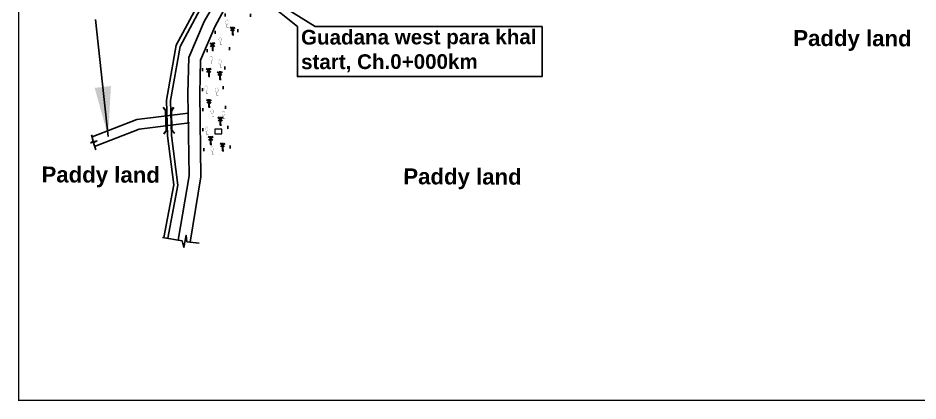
# Model space of a CAD drawing. Header units: millimetres. Extents: x 103 to 33028, y -150542 to -48.
# Drawn here: x 29273 to 30176, y -89235 to -88851 of the extents above; entities that cross this region are included whole.
import ezdxf

# ---------------------------------------------------------------- set-up
doc = ezdxf.new("R2010")
doc.units = ezdxf.units.MM
doc.header["$MEASUREMENT"] = 0
doc.linetypes.add('DOT2', pattern=[0.125, 0, -0.125])
for name, color, linetype in [('boundary', 7, 'Continuous'), ('Home Stead', 151, 'Continuous'), ('Khal', 4, 'Continuous'), ('TEXT', 5, 'Continuous'), ('Trees', 77, 'Continuous')]:
    doc.layers.add(name, color=color, linetype=linetype)
for name, color, linetype, lineweight in [('Bridge or Culvert', 7, 'Continuous', 25), ('HOUSE', 144, 'Continuous', 18), ('PUCCA ROAD', 1, 'Continuous', 30)]:
    doc.layers.add(name, color=color, linetype=linetype, lineweight=lineweight)
doc.styles.get("Standard").update_dxf_attribs({"font": 'arial.ttf'})
doc.styles.add('sum', font='arialbd.ttf')
doc.dimstyles.get("Standard").update_dxf_attribs({"dimtxt": 0.18, "dimasz": 0.18, "dimexe": 0.18, "dimexo": 0.0625, "dimgap": 0.09, "dimtad": 0, "dimtih": 1, "dimtoh": 1, "dimdec": 4, "dimzin": 0, "dimdsep": 46, "dimtxsty": 'Standard', "dimblk": 'DATUMBLANK', "dimcen": 0.09, "dimadec": 0, "dimazin": 0, "dimtfac": 1, "dimtdec": 4, "dimtofl": 0, "dimtmove": 0, "dimatfit": 3, "dimfxl": 1, "dimtolj": 1, "dimtzin": 0, "dimarcsym": 0})

# ---------------------------------------------------------------- blocks, each defined once
blk = doc.blocks.new('A$C7FEE66E4')
at = {"layer": 'Trees', "linetype": 'Continuous', "const_width": 0.000142}
blk.add_lwpolyline([(0, 0.00001, 0.606435), (0, 0.00493, 0.606435)], format="xyb", close=True, dxfattribs=at)
at = {"layer": 'Trees', "linetype": 'Continuous', "const_width": 0.000252}
for points in [[(0, 0.00001), (0, -0.00287)], [(0, -0.00287), (0.00172, -0.00287)]]:
    blk.add_lwpolyline(points, dxfattribs=at)
blk = doc.blocks.new('A$C01DB3217')
at = {"layer": 'Trees', "color": 1, "lineweight": 30}
blk.add_lwpolyline([(0, 0.0028), (0, -0.0071), (0.0015, -0.0071)], dxfattribs=at)
for centre, start, end in [((-0.012, -0.0154), 41.2491, 62.6782), ((0.012, -0.0154), 117.3218, 138.7509)]:
    blk.add_arc(centre, 0.0195, start, end, dxfattribs=at)
blk = doc.blocks.new('A$C3B865840')
at = {"layer": 'Bridge or Culvert', "color": 7, "linetype": 'Continuous', "lineweight": 30}
for points in [[(0, 43.6), (13.8, 33.1), (91.3, 33.3), (105, 44.2)], [(0.2, 0), (13.9, 10.6), (91.4, 10.9), (105.2, 0.2)]]:
    blk.add_lwpolyline(points, dxfattribs=at)
blk = doc.blocks.new('_DatumBlank')
at = {"color": 0, "linetype": 'ByBlock', "lineweight": -2}
for p, q in [((0, 0.577), (-1, 0)), ((0, -0.577), (0, 0.577)), ((-1, 0), (0, -0.577))]:
    blk.add_line(p, q, dxfattribs=at)

msp = doc.modelspace()

# ---------------------------------------------------------------- linework, layer by layer
at = {"layer": 'boundary', "color": 0, "const_width": 1.32}
msp.add_lwpolyline([(29273.47, -88206.41), (30715.95, -88206.41), (30715.95, -89234.64), (29273.47, -89234.64), (29273.47, -88206.41)], dxfattribs=at)
at = {"layer": 'Home Stead', "color": 7, "linetype": 'DOT2', "lineweight": 50, "ltscale": 159.474072, "flags": 128}
msp.add_lwpolyline([(29485.83, -88980.38), (29480.71, -88936.35), (29478.3, -88915.67), (29481.99, -88888.74), (29493.77, -88862.62), (29521.72, -88829.99), (29547.85, -88819.5), (29562.2, -88813.74), (29569.01, -88803.13), (29570.9, -88795.46), (29578.45, -88787.03), (29591.29, -88778.73), (29599.08, -88773.69), (29608.2, -88770.63), (29617.14, -88770.25), (29646.29, -88785.84), (29653.88, -88791.21), (29659.89, -88794.21), (29669.54, -88792.95), (29672.55, -88789.63), (29678.08, -88786.94), (29687.73, -88788.37), (29690.74, -88791.21), (29694.06, -88795.95), (29694.22, -88806.23), (29706.4, -88809.39), (29713.51, -88805.75), (29715.73, -88797.06), (29716.2, -88784.26), (29711.14, -88780.62), (29700.33, -88777.67), (29666.21, -88778.83), (29639.94, -88775.49), (29623.15, -88765.01), (29608.47, -88760.23), (29593.39, -88760.65), (29582.99, -88765.58), (29575.12, -88774.59), (29557.39, -88789.06), (29523.21, -88805.17), (29501.51, -88813), (29493.6, -88819.05), (29481.13, -88847.32), (29470.08, -88866.33), (29461.22, -88887.46), (29458.24, -88898.98), (29458.13, -88931.61), (29458.63, -88980.65), (29460.64, -88985.76), (29462.91, -88988.02), (29466.26, -88989.2), (29472.39, -88989.45), (29477.75, -88987.44), (29483.12, -88984.76), (29485.83, -88980.38)], dxfattribs=at)
at = {"layer": 'HOUSE'}
msp.add_lwpolyline([(29470.59, -88967.23), (29477.34, -88967.23), (29477.34, -88962.5), (29470.59, -88962.5), (29470.59, -88967.23)], dxfattribs=at)
at = {"layer": 'Khal', "color": 4, "linetype": 'Continuous'}
for points in [[(29433.69, -89073.87), (29444.53, -89009.46), (29443.47, -88926.53), (29444.18, -88890.52), (29459.78, -88854.35), (29477.84, -88823.06), (29477.23, -88806.3), (29470.08, -88768.99), (29469.04, -88748.64), (29466.63, -88735.91), (29460.48, -88715.76), (29463.74, -88690.19)], [(29445.52, -89075.86), (29456.54, -89010.39), (29455.48, -88926.57), (29456.13, -88893.11), (29470.52, -88859.75), (29488.77, -88825.39), (29489.59, -88815.86)], [(29443.65, -88946.38), (29392.05, -88952.86), (29347.12, -88970.22)], [(29444.89, -88956.3), (29394.52, -88962.63), (29349.78, -88979.91)]]:
    msp.add_lwpolyline(points, dxfattribs=at)
at = {"layer": 'Khal', "lineweight": 25, "ltscale": 0.1}
for points in [[(29346.62, -88968.34), (29348.26, -88974.53), (29345.83, -88976.24), (29352.05, -88974.28), (29348.52, -88976.3), (29351, -88983.4)], [(29417.82, -89071.07), (29437.61, -89074.56), (29439.44, -89081.19), (29441.56, -89068.89), (29442.42, -89075.55), (29454.55, -89076.78)]]:
    msp.add_lwpolyline(points, dxfattribs=at)
at = {"layer": 'PUCCA ROAD', "lineweight": 25}
for points in [[(29419.34, -89071.34), (29429.36, -89018.49), (29423.02, -88969.11), (29422.04, -88933.52), (29431.69, -88878.28), (29454.5, -88836.01), (29464.01, -88810.26), (29462.05, -88775.89), (29454.89, -88736.22), (29449.51, -88705.05), (29452.95, -88686.94), (29472.18, -88665.42), (29503.62, -88638.84), (29531.85, -88626.76), (29551.69, -88621.22), (29554.38, -88618.93), (29554.63, -88606.23), (29554.46, -88570.88), (29548.91, -88544.14), (29543.7, -88533.07)], [(29423.28, -89072.03), (29433.4, -89018.61), (29427.02, -88968.8), (29426.05, -88933.81), (29435.52, -88879.61), (29458.15, -88837.66), (29466.29, -88815.65)]]:
    msp.add_lwpolyline(points, dxfattribs=at)
at = {"layer": 'TEXT', "color": 7}
msp.add_lwpolyline([(29571.26, -88859.59), (29491.25, -88809.63), (29553.35, -88859.59), (29553.35, -88909.8), (29678.42, -88909.8), (29678.42, -88909.8), (29678.42, -88909.8), (29798.99, -88909.8), (29798.99, -88859.59)], close=True, dxfattribs=at)

# ---------------------------------------------------------------- block references
at = {"layer": 'Khal', "lineweight": 25, "ltscale": 0.1, "xscale": 0.250000000000425, "yscale": 0.2499999999988631, "zscale": 0.25, "rotation": 91.43676992589165}
msp.add_blockref('A$C3B865840', (29430.13, -88966.84), dxfattribs=at)
at = {"layer": 'Trees', "linetype": 'DOT2', "ltscale": 0.2, "xscale": 1010.508627537463, "yscale": 1010.508627537463, "zscale": 1010.508627537463}
for p in [(29482.52, -88857.64), (29476.02, -88875.01), (29466.69, -88894.22), (29475.73, -88897.47), (29461.74, -88923.74), (29472.34, -88925.72), (29467.97, -88947.25), (29479.13, -88949.22), (29462.17, -88965.04), (29467.68, -88984.68)]:
    msp.add_blockref('A$C7FEE66E4', p, dxfattribs=at)
at = {"layer": 'Trees', "ltscale": 0.1, "xscale": 796.8582568693673, "yscale": 796.8582568693673, "zscale": 796.8582568693635}
for p in [(29488.23, -88861.87), (29468.05, -88877.69), (29464.28, -88903.5), (29475.47, -88906.64), (29464.48, -88934.54), (29475.96, -88952.42), (29466.23, -88971.79), (29478.19, -88978.35)]:
    msp.add_blockref('A$C01DB3217', p, dxfattribs=at)

# ---------------------------------------------------------------- texts
at = {"layer": 'TEXT', "color": 7, "attachment_point": 1, "style": 'sum'}
for s, insert, char_height, width, rotation in [('Guadana west para khal start, Ch.0+000km', (29556.98, -88862.84), 14.7861, 286.2232, 0.10923), ('Paddy land ', (30051.29, -88863.05), 15.9471, 308.697, 359.79331), ('Paddy land ', (29296.45, -88999.95), 15.9471, 308.697, 359.79331), ('Paddy land ', (29659.75, -89001.87), 15.9471, 308.697, 359.79331)]:
    msp.add_mtext(s, dxfattribs=dict(at, insert=insert, char_height=char_height, width=width, rotation=rotation))

# ---------------------------------------------------------------- leaders
at = {"layer": 'TEXT', "color": 0, "lineweight": 25}
msp.add_leader([(29363.36, -88969.86), (29350.56, -88852.42)], dimstyle='Standard', override={"dimscale": 0.5, "dimasz": 100, "dimgap": 0.09, "dimtad": 0}, dxfattribs=at)

doc.saveas('drawing.dxf')
